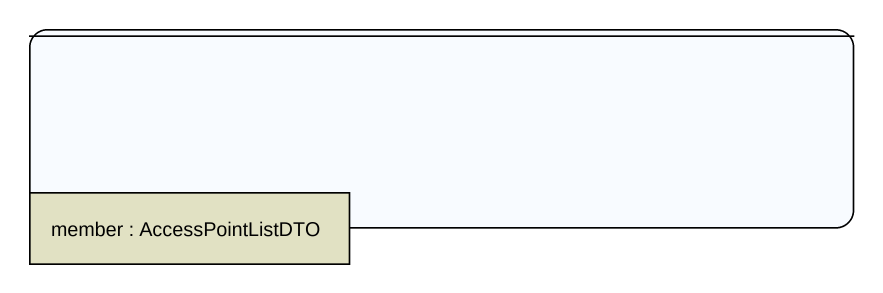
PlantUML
@startuml
hide empty description
state " " as state1 {
  state "member : AccessPointListDTO" as member <<object>> #E1E1C3
}
@enduml
